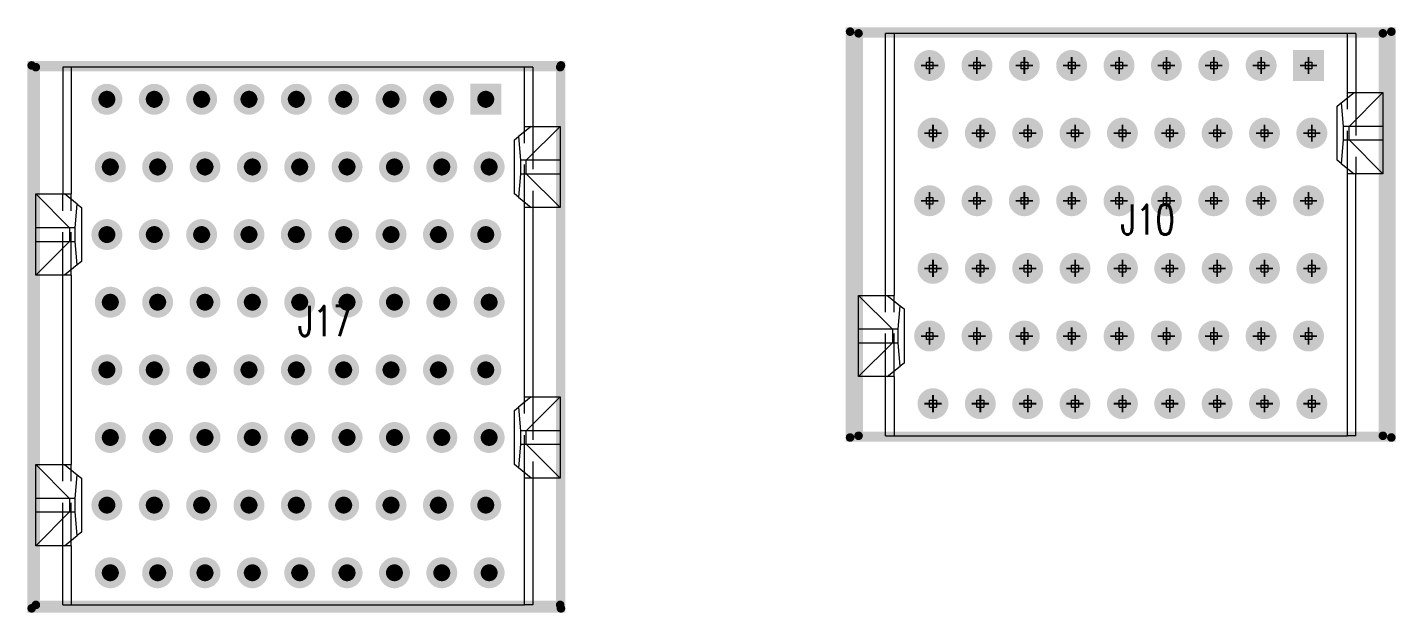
# Model space of a CAD drawing. Header units: millimetres. Extents: x 5 to 1395, y 5 to 415.
# Drawn here: x 1303.22 to 1343.67, y 153.05 to 170.36 of the extents above; entities that cross this region are included whole.
import ezdxf

# ---------------------------------------------------------------- set-up
doc = ezdxf.new("R2010")
doc.units = ezdxf.units.MM
doc.linetypes.add('HIDDEN', pattern=[1.905, 1.27, -0.635])
for name, color, linetype in [('DRIL_PLTE_THRU_01', 16, 'Continuous'), ('DRIL_PLTE_THRU_02', 146, 'Continuous'), ('DRIL_PLTE_THRU_03', 56, 'Continuous'), ('DRIL_PLTE_THRU_04', 216, 'Continuous'), ('DRIL_PLTE_THRU_05', 34, 'Continuous'), ('DRIL_PLTE_THRU_06', 96, 'Continuous'), ('DRIL_PLTE_THRU_07', 171, 'Continuous'), ('DRIL_PLTE_THRU_08', 176, 'Continuous'), ('DRIL_SYMBOL', 2, 'Continuous'), ('PADS_BOT', 5, 'Continuous'), ('PADS_INNER', 1, 'Continuous'), ('PADS_TOP', 1, 'Continuous'), ('PART_NAME_01', 1, 'Continuous'), ('PART_TOP_2DLINE_26', 5, 'Continuous'), ('PART_TOP_2DLINE_27', 5, 'Continuous')]:
    doc.layers.add(name, color=color, linetype=linetype)
doc.styles.add('W0$127', font='simplex', dxfattribs={"width": 0.75})

# ---------------------------------------------------------------- blocks, each defined once
blk = doc.blocks.new('SMOOTH_0$254')
at = {"const_width": 0.127}
blk.add_lwpolyline([(-0.0635, 0, 1), (0.0635, 0, 1)], format="xyb", close=True, dxfattribs=at)
blk = doc.blocks.new('PART_BODY_TOP_9')
at = {"layer": 'PART_TOP_2DLINE_26', "const_width": 0.254}
for points in [[(-8.0518, 7.874), (8.001, 7.874), (8.001, -7.7724), (-8.0518, -7.7724)], [(-7.95, -7.75), (7.95, -7.75), (7.95, 7.75), (-7.95, 7.75)]]:
    blk.add_lwpolyline(points, close=True, dxfattribs=at)
at = {"layer": 'PART_TOP_2DLINE_26'}
for p in [(-8.0518, 7.874), (-7.95, 7.75), (7.95, 7.75), (8.001, 7.874), (-8.0518, -7.7724), (-7.95, -7.75), (7.95, -7.75), (8.001, -7.7724)]:
    blk.add_blockref('SMOOTH_0$254', p, dxfattribs=at)
blk = doc.blocks.new('DRIL_SYMBOL_0$50038')
at = {"layer": 'DRIL_SYMBOL', "const_width": 0.0508}
for points in [[(-0.254, 0), (0.254, 0)], [(0, -0.254), (0, 0.254)]]:
    blk.add_lwpolyline(points, dxfattribs=at)
blk = doc.blocks.new('DRIL_HOLE_0$50038')
at = {"const_width": 0.25}
blk.add_lwpolyline([(-0.125, 0, 1), (0.125, 0, 1)], format="xyb", close=True, dxfattribs=at)
blk.add_blockref('DRIL_SYMBOL_0$50038', (0, 0))
blk = doc.blocks.new('PAD_8')
at = {"const_width": 0.4572}
blk.add_lwpolyline([(0, -0.2286, 1), (0, 0.2286, 1)], format="xyb", close=True, dxfattribs=at)
blk = doc.blocks.new('STK_TOP_163')
at = {"layer": 'DRIL_PLTE_THRU_01'}
blk.add_blockref('DRIL_HOLE_0$50038', (0, 0), dxfattribs=at)
at = {"layer": 'DRIL_PLTE_THRU_02'}
blk.add_blockref('DRIL_HOLE_0$50038', (0, 0), dxfattribs=at)
at = {"layer": 'DRIL_PLTE_THRU_03'}
blk.add_blockref('DRIL_HOLE_0$50038', (0, 0), dxfattribs=at)
at = {"layer": 'DRIL_PLTE_THRU_04'}
blk.add_blockref('DRIL_HOLE_0$50038', (0, 0), dxfattribs=at)
at = {"layer": 'DRIL_PLTE_THRU_05'}
blk.add_blockref('DRIL_HOLE_0$50038', (0, 0), dxfattribs=at)
at = {"layer": 'DRIL_PLTE_THRU_06'}
blk.add_blockref('DRIL_HOLE_0$50038', (0, 0), dxfattribs=at)
at = {"layer": 'DRIL_PLTE_THRU_07'}
blk.add_blockref('DRIL_HOLE_0$50038', (0, 0), dxfattribs=at)
at = {"layer": 'DRIL_PLTE_THRU_08'}
blk.add_blockref('DRIL_HOLE_0$50038', (0, 0), dxfattribs=at)
at = {"layer": 'PADS_BOT'}
blk.add_blockref('PAD_8', (0, 0), dxfattribs=at)
at = {"layer": 'PADS_INNER'}
blk.add_blockref('PAD_8', (0, 0), dxfattribs=at)
at = {"layer": 'PADS_TOP'}
blk.add_blockref('PAD_8', (0, 0), dxfattribs=at)
blk = doc.blocks.new('PAD_10')
at = {"const_width": 0.9144}
blk.add_lwpolyline([(-0.4572, 0), (0.4572, 0)], dxfattribs=at)
blk = doc.blocks.new('STK_TOP_164')
at = {"layer": 'DRIL_PLTE_THRU_01'}
blk.add_blockref('DRIL_HOLE_0$50038', (0, 0), dxfattribs=at)
at = {"layer": 'DRIL_PLTE_THRU_02'}
blk.add_blockref('DRIL_HOLE_0$50038', (0, 0), dxfattribs=at)
at = {"layer": 'DRIL_PLTE_THRU_03'}
blk.add_blockref('DRIL_HOLE_0$50038', (0, 0), dxfattribs=at)
at = {"layer": 'DRIL_PLTE_THRU_04'}
blk.add_blockref('DRIL_HOLE_0$50038', (0, 0), dxfattribs=at)
at = {"layer": 'DRIL_PLTE_THRU_05'}
blk.add_blockref('DRIL_HOLE_0$50038', (0, 0), dxfattribs=at)
at = {"layer": 'DRIL_PLTE_THRU_06'}
blk.add_blockref('DRIL_HOLE_0$50038', (0, 0), dxfattribs=at)
at = {"layer": 'DRIL_PLTE_THRU_07'}
blk.add_blockref('DRIL_HOLE_0$50038', (0, 0), dxfattribs=at)
at = {"layer": 'DRIL_PLTE_THRU_08'}
blk.add_blockref('DRIL_HOLE_0$50038', (0, 0), dxfattribs=at)
at = {"layer": 'PADS_BOT'}
blk.add_blockref('PAD_10', (0, 0), dxfattribs=at)
at = {"layer": 'PADS_INNER'}
blk.add_blockref('PAD_10', (0, 0), dxfattribs=at)
at = {"layer": 'PADS_TOP'}
blk.add_blockref('PAD_10', (0, 0), dxfattribs=at)
blk = doc.blocks.new('SYM_TOP_11')
for name, p in [('PART_BODY_TOP_9', (0, 0)), ('STK_TOP_163', (-5, 5.65)), ('STK_TOP_163', (-1, 5.65)), ('STK_TOP_163', (3, 5.65)), ('STK_TOP_163', (7, 5.65)), ('STK_TOP_163', (-7, 5.55)), ('STK_TOP_163', (-3, 5.55)), ('STK_TOP_163', (1, 5.55)), ('STK_TOP_163', (5, 5.55)), ('STK_TOP_163', (-7, 4.15)), ('STK_TOP_163', (-5, 4.25)), ('STK_TOP_163', (-3, 4.15)), ('STK_TOP_163', (-1, 4.25)), ('STK_TOP_163', (1, 4.15)), ('STK_TOP_163', (3, 4.25)), ('STK_TOP_163', (5, 4.15)), ('STK_TOP_163', (7, 4.25)), ('STK_TOP_163', (-5, 2.85)), ('STK_TOP_163', (-1, 2.85)), ('STK_TOP_163', (3, 2.85)), ('STK_TOP_163', (7, 2.85)), ('STK_TOP_163', (-7, 2.75)), ('STK_TOP_163', (-3, 2.75)), ('STK_TOP_163', (1, 2.75)), ('STK_TOP_163', (5, 2.75)), ('STK_TOP_163', (-7, 1.35)), ('STK_TOP_163', (-5, 1.45)), ('STK_TOP_163', (-3, 1.35)), ('STK_TOP_163', (-1, 1.45)), ('STK_TOP_163', (1, 1.35)), ('STK_TOP_163', (3, 1.45)), ('STK_TOP_163', (5, 1.35)), ('STK_TOP_163', (7, 1.45)), ('STK_TOP_163', (-7, -0.05)), ('STK_TOP_163', (-5, 0.05)), ('STK_TOP_163', (-3, -0.05)), ('STK_TOP_163', (-1, 0.05)), ('STK_TOP_163', (1, -0.05)), ('STK_TOP_163', (3, 0.05)), ('STK_TOP_163', (5, -0.05)), ('STK_TOP_163', (7, 0.05)), ('STK_TOP_163', (-7, -1.45)), ('STK_TOP_163', (-5, -1.35)), ('STK_TOP_163', (-3, -1.45)), ('STK_TOP_163', (-1, -1.35)), ('STK_TOP_163', (1, -1.45)), ('STK_TOP_163', (3, -1.35)), ('STK_TOP_163', (5, -1.45)), ('STK_TOP_163', (7, -1.35)), ('STK_TOP_163', (-7, -2.85)), ('STK_TOP_163', (-5, -2.75)), ('STK_TOP_163', (-3, -2.85)), ('STK_TOP_163', (-1, -2.75)), ('STK_TOP_163', (1, -2.85)), ('STK_TOP_163', (3, -2.75)), ('STK_TOP_163', (5, -2.85)), ('STK_TOP_163', (7, -2.75)), ('STK_TOP_163', (-7, -4.25)), ('STK_TOP_163', (-5, -4.15)), ('STK_TOP_163', (-3, -4.25)), ('STK_TOP_163', (-1, -4.15)), ('STK_TOP_163', (1, -4.25)), ('STK_TOP_163', (3, -4.15)), ('STK_TOP_163', (5, -4.25)), ('STK_TOP_163', (7, -4.15)), ('STK_TOP_163', (-7, -5.65)), ('STK_TOP_163', (-5, -5.55)), ('STK_TOP_163', (-3, -5.65)), ('STK_TOP_163', (-1, -5.55)), ('STK_TOP_163', (1, -5.65)), ('STK_TOP_163', (3, -5.55)), ('STK_TOP_163', (5, -5.65)), ('STK_TOP_164', (7, -5.55))]:
    blk.add_blockref(name, p)
blk = doc.blocks.new('PART_TOP_74')
blk.add_blockref('SYM_TOP_11', (0, 0))
at = {"layer": 'PART_NAME_01', "style": 'W0$127', "width": 0.75}
blk.add_text('J17', height=0.889, rotation=270, dxfattribs=at).set_placement((0, 0))
blk = doc.blocks.new('PART_BODY_TOP_10')
at = {"layer": 'PART_TOP_2DLINE_26', "const_width": 0.254}
blk.add_lwpolyline([(-6, 8), (6, 8), (6, -8), (-6, -8)], close=True, dxfattribs=at)
at = {"layer": 'PART_TOP_2DLINE_27', "const_width": 0.254}
blk.add_lwpolyline([(-5.95, -7.75), (5.95, -7.75), (5.95, 7.75), (-5.95, 7.75)], close=True, dxfattribs=at)
at = {"layer": 'PART_TOP_2DLINE_26'}
for p in [(-6, 8), (6, 8), (-6, -8), (6, -8)]:
    blk.add_blockref('SMOOTH_0$254', p, dxfattribs=at)
at = {"layer": 'PART_TOP_2DLINE_27'}
for p in [(-5.95, 7.75), (5.95, 7.75), (-5.95, -7.75), (5.95, -7.75)]:
    blk.add_blockref('SMOOTH_0$254', p, dxfattribs=at)
blk = doc.blocks.new('DRIL_SYMBOL_0$59944')
at = {"layer": 'DRIL_SYMBOL', "const_width": 0.0508}
for points in [[(-0.254, 0), (0.254, 0)], [(0, -0.254), (0, 0.254)]]:
    blk.add_lwpolyline(points, dxfattribs=at)
blk = doc.blocks.new('DRIL_HOLE_0$59944')
at = {"const_width": 0.29972}
blk.add_lwpolyline([(-0.14986, 0, 1), (0.14986, 0, 1)], format="xyb", close=True, dxfattribs=at)
blk.add_blockref('DRIL_SYMBOL_0$59944', (0, 0))
blk = doc.blocks.new('STK_TOP_169')
at = {"layer": 'DRIL_PLTE_THRU_01'}
blk.add_blockref('DRIL_HOLE_0$59944', (0, 0), dxfattribs=at)
at = {"layer": 'DRIL_PLTE_THRU_02'}
blk.add_blockref('DRIL_HOLE_0$59944', (0, 0), dxfattribs=at)
at = {"layer": 'DRIL_PLTE_THRU_03'}
blk.add_blockref('DRIL_HOLE_0$59944', (0, 0), dxfattribs=at)
at = {"layer": 'DRIL_PLTE_THRU_04'}
blk.add_blockref('DRIL_HOLE_0$59944', (0, 0), dxfattribs=at)
at = {"layer": 'DRIL_PLTE_THRU_05'}
blk.add_blockref('DRIL_HOLE_0$59944', (0, 0), dxfattribs=at)
at = {"layer": 'DRIL_PLTE_THRU_06'}
blk.add_blockref('DRIL_HOLE_0$59944', (0, 0), dxfattribs=at)
at = {"layer": 'DRIL_PLTE_THRU_07'}
blk.add_blockref('DRIL_HOLE_0$59944', (0, 0), dxfattribs=at)
at = {"layer": 'DRIL_PLTE_THRU_08'}
blk.add_blockref('DRIL_HOLE_0$59944', (0, 0), dxfattribs=at)
at = {"layer": 'PADS_BOT'}
blk.add_blockref('PAD_8', (0, 0), dxfattribs=at)
at = {"layer": 'PADS_INNER'}
blk.add_blockref('PAD_8', (0, 0), dxfattribs=at)
at = {"layer": 'PADS_TOP'}
blk.add_blockref('PAD_8', (0, 0), dxfattribs=at)
blk = doc.blocks.new('STK_TOP_170')
at = {"layer": 'DRIL_PLTE_THRU_01'}
blk.add_blockref('DRIL_HOLE_0$59944', (0, 0), dxfattribs=at)
at = {"layer": 'DRIL_PLTE_THRU_02'}
blk.add_blockref('DRIL_HOLE_0$59944', (0, 0), dxfattribs=at)
at = {"layer": 'DRIL_PLTE_THRU_03'}
blk.add_blockref('DRIL_HOLE_0$59944', (0, 0), dxfattribs=at)
at = {"layer": 'DRIL_PLTE_THRU_04'}
blk.add_blockref('DRIL_HOLE_0$59944', (0, 0), dxfattribs=at)
at = {"layer": 'DRIL_PLTE_THRU_05'}
blk.add_blockref('DRIL_HOLE_0$59944', (0, 0), dxfattribs=at)
at = {"layer": 'DRIL_PLTE_THRU_06'}
blk.add_blockref('DRIL_HOLE_0$59944', (0, 0), dxfattribs=at)
at = {"layer": 'DRIL_PLTE_THRU_07'}
blk.add_blockref('DRIL_HOLE_0$59944', (0, 0), dxfattribs=at)
at = {"layer": 'DRIL_PLTE_THRU_08'}
blk.add_blockref('DRIL_HOLE_0$59944', (0, 0), dxfattribs=at)
at = {"layer": 'PADS_BOT'}
blk.add_blockref('PAD_8', (0, 0), dxfattribs=at)
at = {"layer": 'PADS_INNER'}
blk.add_blockref('PAD_10', (0, 0), dxfattribs=at)
at = {"layer": 'PADS_TOP'}
blk.add_blockref('PAD_10', (0, 0), dxfattribs=at)
blk = doc.blocks.new('SYM_TOP_12')
for name, p in [('PART_BODY_TOP_10', (0, 0)), ('STK_TOP_169', (-3, 5.65)), ('STK_TOP_169', (1, 5.65)), ('STK_TOP_169', (5, 5.65)), ('STK_TOP_169', (-5, 5.55)), ('STK_TOP_169', (-1, 5.55)), ('STK_TOP_169', (3, 5.55)), ('STK_TOP_169', (-5, 4.15)), ('STK_TOP_169', (-3, 4.25)), ('STK_TOP_169', (-1, 4.15)), ('STK_TOP_169', (1, 4.25)), ('STK_TOP_169', (3, 4.15)), ('STK_TOP_169', (5, 4.25)), ('STK_TOP_169', (-3, 2.85)), ('STK_TOP_169', (1, 2.85)), ('STK_TOP_169', (5, 2.85)), ('STK_TOP_169', (-5, 2.75)), ('STK_TOP_169', (-1, 2.75)), ('STK_TOP_169', (3, 2.75)), ('STK_TOP_169', (-5, 1.35)), ('STK_TOP_169', (-3, 1.45)), ('STK_TOP_169', (-1, 1.35)), ('STK_TOP_169', (1, 1.45)), ('STK_TOP_169', (3, 1.35)), ('STK_TOP_169', (5, 1.45)), ('STK_TOP_169', (-5, -0.05)), ('STK_TOP_169', (-3, 0.05)), ('STK_TOP_169', (-1, -0.05)), ('STK_TOP_169', (1, 0.05)), ('STK_TOP_169', (3, -0.05)), ('STK_TOP_169', (5, 0.05)), ('STK_TOP_169', (-5, -1.45)), ('STK_TOP_169', (-3, -1.35)), ('STK_TOP_169', (-1, -1.45)), ('STK_TOP_169', (1, -1.35)), ('STK_TOP_169', (3, -1.45)), ('STK_TOP_169', (5, -1.35)), ('STK_TOP_169', (-5, -2.85)), ('STK_TOP_169', (-3, -2.75)), ('STK_TOP_169', (-1, -2.85)), ('STK_TOP_169', (1, -2.75)), ('STK_TOP_169', (3, -2.85)), ('STK_TOP_169', (5, -2.75)), ('STK_TOP_169', (-5, -4.25)), ('STK_TOP_169', (-3, -4.15)), ('STK_TOP_169', (-1, -4.25)), ('STK_TOP_169', (1, -4.15)), ('STK_TOP_169', (3, -4.25)), ('STK_TOP_169', (5, -4.15)), ('STK_TOP_169', (-5, -5.65)), ('STK_TOP_169', (-3, -5.55)), ('STK_TOP_169', (-1, -5.65)), ('STK_TOP_169', (1, -5.55)), ('STK_TOP_169', (3, -5.65)), ('STK_TOP_170', (5, -5.55))]:
    blk.add_blockref(name, p)
blk = doc.blocks.new('PART_TOP_57')
blk.add_blockref('SYM_TOP_12', (0, 0))
at = {"layer": 'PART_NAME_01', "style": 'W0$127', "width": 0.75}
blk.add_text('J10', height=0.889, rotation=270, dxfattribs=at).set_placement((0, 0))
blk = doc.blocks.new('q')
at = {"rotation": 90}
for name, p in [('PART_TOP_57', (1335.545, 164.229)), ('PART_TOP_74', (1311.225, 161.229))]:
    blk.add_blockref(name, p, dxfattribs=at)

msp = doc.modelspace()

# ---------------------------------------------------------------- linework, layer by layer
at = {"color": 7, "linetype": 'Continuous', "lineweight": 15}
for p, q in [((1328.5948, 162.4288), (1328.5948, 170.1788)), ((1328.8448, 170.1788), (1328.5948, 170.1788)), ((1342.2448, 170.1788), (1328.8448, 170.1788)), ((1328.8448, 170.1788), (1328.8448, 162.4288)), ((1342.2448, 168.4288), (1342.2448, 170.1788)), ((1342.4948, 170.1788), (1342.2448, 170.1788)), ((1342.4948, 170.1788), (1342.4948, 168.4288)), ((1304.2698, 169.1788), (1304.2698, 165.4288)), ((1304.5198, 169.1788), (1304.2698, 169.1788)), ((1304.5198, 169.1788), (1304.5198, 165.4288)), ((1317.9198, 169.1788), (1304.5198, 169.1788)), ((1317.9198, 167.4288), (1317.9198, 169.1788)), ((1318.1698, 169.1788), (1317.9198, 169.1788)), ((1318.1698, 169.1788), (1318.1698, 167.4288)), ((1342.064, 168.1241), (1342.4448, 168.4288)), ((1342.2448, 168.4288), (1342.4448, 168.4288)), ((1343.2948, 168.4288), (1342.2948, 167.4288)), ((1342.4448, 168.4288), (1343.2948, 168.4288)), ((1343.2948, 168.4288), (1343.2948, 167.4288)), ((1341.9448, 168.0288), (1342.064, 168.1241)), ((1341.9448, 166.4288), (1341.9448, 168.0288)), ((1342.064, 168.1241), (1342.1248, 167.4288)), ((1317.6198, 167.0288), (1317.739, 167.1241)), ((1318.1198, 167.4288), (1317.739, 167.1241)), ((1317.739, 167.1241), (1317.7998, 166.4288)), ((1317.9198, 167.4288), (1318.1198, 167.4288)), ((1318.9698, 167.4288), (1317.9698, 166.4288)), ((1318.1198, 167.4288), (1318.9698, 167.4288)), ((1318.9698, 167.4288), (1318.9698, 166.4288)), ((1342.2948, 167.4288), (1342.1248, 167.4288)), ((1342.1248, 167.4288), (1342.1248, 167.0288)), ((1342.2948, 167.0288), (1342.2948, 167.4288)), ((1343.2948, 167.4288), (1342.2948, 167.4288)), ((1343.2948, 167.4288), (1343.2948, 167.0288)), ((1317.6198, 165.4288), (1317.6198, 167.0288)), ((1342.1248, 167.0288), (1342.064, 166.3334)), ((1342.1248, 167.0288), (1342.2948, 167.0288)), ((1342.2948, 167.0288), (1343.2948, 166.0288)), ((1342.2948, 167.0288), (1343.2948, 167.0288)), ((1343.2948, 167.0288), (1343.2948, 166.0288)), ((1317.7998, 166.4288), (1317.7998, 166.0288)), ((1317.9698, 166.4288), (1317.7998, 166.4288)), ((1317.9698, 166.0288), (1317.9698, 166.4288)), ((1318.9698, 166.4288), (1317.9698, 166.4288)), ((1318.9698, 166.4288), (1318.9698, 166.0288)), ((1342.064, 166.3334), (1341.9448, 166.4288)), ((1342.064, 166.3334), (1342.4448, 166.0288)), ((1317.7998, 166.0288), (1317.739, 165.3334)), ((1317.7998, 166.0288), (1317.9698, 166.0288)), ((1317.9698, 166.0288), (1318.9698, 165.0288)), ((1317.9698, 166.0288), (1318.9698, 166.0288)), ((1318.9698, 166.0288), (1318.9698, 165.0288)), ((1342.2448, 158.2788), (1342.2448, 166.0288)), ((1342.4448, 166.0288), (1342.2448, 166.0288)), ((1343.2948, 166.0288), (1342.4448, 166.0288)), ((1342.4948, 158.2788), (1342.4948, 166.0288)), ((1303.4698, 165.4288), (1304.3198, 165.4288)), ((1304.4698, 164.4288), (1303.4698, 165.4288)), ((1303.4698, 164.4288), (1303.4698, 165.4288)), ((1304.7006, 165.1241), (1304.3198, 165.4288)), ((1304.3198, 165.4288), (1304.5198, 165.4288)), ((1304.6398, 164.4288), (1304.7006, 165.1241)), ((1304.7006, 165.1241), (1304.8198, 165.0288)), ((1304.8198, 165.0288), (1304.8198, 163.4288)), ((1317.739, 165.3334), (1317.6198, 165.4288)), ((1317.739, 165.3334), (1318.1198, 165.0288)), ((1317.9198, 159.4288), (1317.9198, 165.0288)), ((1318.1198, 165.0288), (1317.9198, 165.0288)), ((1318.9698, 165.0288), (1318.1198, 165.0288)), ((1318.1698, 165.0288), (1318.1698, 159.4288)), ((1303.4698, 164.0288), (1303.4698, 164.4288)), ((1304.4698, 164.4288), (1303.4698, 164.4288)), ((1304.4698, 164.4288), (1304.4698, 164.0288)), ((1304.6398, 164.4288), (1304.4698, 164.4288)), ((1304.6398, 164.0288), (1304.6398, 164.4288)), ((1303.4698, 163.0288), (1303.4698, 164.0288)), ((1303.4698, 163.0288), (1304.4698, 164.0288)), ((1303.4698, 164.0288), (1304.4698, 164.0288)), ((1304.4698, 164.0288), (1304.6398, 164.0288)), ((1304.7006, 163.3334), (1304.6398, 164.0288)), ((1304.8198, 163.4288), (1304.7006, 163.3334)), ((1304.3198, 163.0288), (1303.4698, 163.0288)), ((1304.2698, 157.4288), (1304.2698, 163.0288)), ((1304.7006, 163.3334), (1304.3198, 163.0288)), ((1304.5198, 163.0288), (1304.3198, 163.0288)), ((1304.5198, 163.0288), (1304.5198, 157.4288)), ((1328.7948, 161.4288), (1327.7948, 162.4288)), ((1327.7948, 161.4288), (1327.7948, 162.4288)), ((1327.7948, 162.4288), (1328.6448, 162.4288)), ((1328.6448, 162.4288), (1329.0256, 162.1241)), ((1328.6448, 162.4288), (1328.8448, 162.4288)), ((1328.9648, 161.4288), (1329.0256, 162.1241)), ((1329.0256, 162.1241), (1329.1448, 162.0288)), ((1329.1448, 162.0288), (1329.1448, 160.4288)), ((1327.7948, 161.0288), (1327.7948, 161.4288)), ((1328.7948, 161.4288), (1327.7948, 161.4288)), ((1328.9648, 161.4288), (1328.7948, 161.4288)), ((1328.7948, 161.4288), (1328.7948, 161.0288)), ((1328.9648, 161.0288), (1328.9648, 161.4288)), ((1327.7948, 161.0288), (1328.7948, 161.0288)), ((1327.7948, 160.0288), (1328.7948, 161.0288)), ((1327.7948, 160.0288), (1327.7948, 161.0288)), ((1328.7948, 161.0288), (1328.9648, 161.0288)), ((1329.0256, 160.3334), (1328.9648, 161.0288)), ((1328.6448, 160.0288), (1329.0256, 160.3334)), ((1329.1448, 160.4288), (1329.0256, 160.3334)), ((1328.6448, 160.0288), (1327.7948, 160.0288)), ((1328.5948, 158.2788), (1328.5948, 160.0288)), ((1328.8448, 160.0288), (1328.6448, 160.0288)), ((1328.8448, 160.0288), (1328.8448, 158.2788)), ((1318.1198, 159.4288), (1317.739, 159.1241)), ((1317.9198, 159.4288), (1318.1198, 159.4288)), ((1318.9698, 159.4288), (1317.9698, 158.4288)), ((1318.1198, 159.4288), (1318.9698, 159.4288)), ((1318.9698, 159.4288), (1318.9698, 158.4288)), ((1317.6198, 159.0288), (1317.739, 159.1241)), ((1317.6198, 157.4288), (1317.6198, 159.0288)), ((1317.739, 159.1241), (1317.7998, 158.4288)), ((1317.7998, 158.4288), (1317.7998, 158.0288)), ((1317.9698, 158.4288), (1317.7998, 158.4288)), ((1317.9698, 158.0288), (1317.9698, 158.4288)), ((1318.9698, 158.4288), (1317.9698, 158.4288)), ((1318.9698, 158.4288), (1318.9698, 158.0288)), ((1328.5948, 158.2788), (1328.8448, 158.2788)), ((1328.8448, 158.2788), (1342.2448, 158.2788)), ((1342.4948, 158.2788), (1342.2448, 158.2788)), ((1317.7998, 158.0288), (1317.739, 157.3334)), ((1317.7998, 158.0288), (1317.9698, 158.0288)), ((1317.9698, 158.0288), (1318.9698, 158.0288)), ((1317.9698, 158.0288), (1318.9698, 157.0288)), ((1318.9698, 158.0288), (1318.9698, 157.0288)), ((1304.4698, 156.4288), (1303.4698, 157.4288)), ((1303.4698, 156.4288), (1303.4698, 157.4288)), ((1303.4698, 157.4288), (1304.3198, 157.4288)), ((1304.3198, 157.4288), (1304.7006, 157.1241)), ((1304.3198, 157.4288), (1304.5198, 157.4288)), ((1317.739, 157.3334), (1317.6198, 157.4288)), ((1304.6398, 156.4288), (1304.7006, 157.1241)), ((1304.7006, 157.1241), (1304.8198, 157.0288)), ((1304.8198, 157.0288), (1304.8198, 155.4288)), ((1318.1198, 157.0288), (1317.739, 157.3334)), ((1317.9198, 153.2788), (1317.9198, 157.0288)), ((1318.1198, 157.0288), (1317.9198, 157.0288)), ((1318.9698, 157.0288), (1318.1198, 157.0288)), ((1318.1698, 157.0288), (1318.1698, 153.2788)), ((1303.4698, 156.0288), (1303.4698, 156.4288)), ((1304.4698, 156.4288), (1303.4698, 156.4288)), ((1304.6398, 156.4288), (1304.4698, 156.4288)), ((1304.4698, 156.4288), (1304.4698, 156.0288)), ((1304.6398, 156.0288), (1304.6398, 156.4288)), ((1303.4698, 155.0288), (1304.4698, 156.0288)), ((1303.4698, 156.0288), (1304.4698, 156.0288)), ((1303.4698, 155.0288), (1303.4698, 156.0288)), ((1304.4698, 156.0288), (1304.6398, 156.0288)), ((1304.7006, 155.3334), (1304.6398, 156.0288)), ((1304.3198, 155.0288), (1304.7006, 155.3334)), ((1304.8198, 155.4288), (1304.7006, 155.3334)), ((1304.3198, 155.0288), (1303.4698, 155.0288)), ((1304.2698, 153.2788), (1304.2698, 155.0288)), ((1304.5198, 155.0288), (1304.3198, 155.0288)), ((1304.5198, 155.0288), (1304.5198, 153.2788)), ((1304.2698, 153.2788), (1304.5198, 153.2788)), ((1304.5198, 153.2788), (1317.9198, 153.2788)), ((1318.1698, 153.2788), (1317.9198, 153.2788))]:
    msp.add_line(p, q, dxfattribs=at)
at = {"color": 7, "linetype": 'HIDDEN', "lineweight": 0}
for p, q in [((1329.7948, 169.3288), (1329.9948, 169.3288)), ((1329.7948, 169.3288), (1329.7948, 169.1288)), ((1329.9948, 169.1288), (1329.7948, 169.1288)), ((1329.9948, 169.3288), (1329.9948, 169.1288)), ((1331.1948, 169.3288), (1331.3948, 169.3288)), ((1331.1948, 169.3288), (1331.1948, 169.1288)), ((1331.3948, 169.1288), (1331.1948, 169.1288)), ((1331.3948, 169.3288), (1331.3948, 169.1288)), ((1332.5948, 169.3288), (1332.7948, 169.3288)), ((1332.5948, 169.3288), (1332.5948, 169.1288)), ((1332.7948, 169.1288), (1332.5948, 169.1288)), ((1332.7948, 169.3288), (1332.7948, 169.1288)), ((1333.9948, 169.3288), (1334.1948, 169.3288)), ((1333.9948, 169.3288), (1333.9948, 169.1288)), ((1334.1948, 169.1288), (1333.9948, 169.1288)), ((1334.1948, 169.3288), (1334.1948, 169.1288)), ((1335.3948, 169.3288), (1335.3948, 169.1288)), ((1335.3948, 169.3288), (1335.5948, 169.3288)), ((1335.5948, 169.1288), (1335.3948, 169.1288)), ((1335.5948, 169.3288), (1335.5948, 169.1288)), ((1336.7948, 169.3288), (1336.9948, 169.3288)), ((1336.7948, 169.3288), (1336.7948, 169.1288)), ((1336.9948, 169.1288), (1336.7948, 169.1288)), ((1336.9948, 169.3288), (1336.9948, 169.1288)), ((1338.1948, 169.3288), (1338.3948, 169.3288)), ((1338.1948, 169.3288), (1338.1948, 169.1288)), ((1338.3948, 169.1288), (1338.1948, 169.1288)), ((1338.3948, 169.3288), (1338.3948, 169.1288)), ((1339.5948, 169.3288), (1339.7948, 169.3288)), ((1339.5948, 169.3288), (1339.5948, 169.1288)), ((1339.7948, 169.1288), (1339.5948, 169.1288)), ((1339.7948, 169.3288), (1339.7948, 169.1288)), ((1340.9948, 169.3288), (1341.1948, 169.3288)), ((1340.9948, 169.3288), (1340.9948, 169.1288)), ((1341.1948, 169.1288), (1340.9948, 169.1288)), ((1341.1948, 169.3288), (1341.1948, 169.1288)), ((1305.4698, 168.3288), (1305.6698, 168.3288)), ((1305.4698, 168.3288), (1305.4698, 168.1288)), ((1305.6698, 168.3288), (1305.6698, 168.1288)), ((1306.8698, 168.3288), (1306.8698, 168.1288)), ((1306.8698, 168.3288), (1307.0698, 168.3288)), ((1307.0698, 168.3288), (1307.0698, 168.1288)), ((1308.2698, 168.3288), (1308.2698, 168.1288)), ((1308.2698, 168.3288), (1308.4698, 168.3288)), ((1308.4698, 168.3288), (1308.4698, 168.1288)), ((1309.6698, 168.3288), (1309.6698, 168.1288)), ((1309.6698, 168.3288), (1309.8698, 168.3288)), ((1309.8698, 168.3288), (1309.8698, 168.1288)), ((1311.0698, 168.3288), (1311.0698, 168.1288)), ((1311.0698, 168.3288), (1311.2698, 168.3288)), ((1311.2698, 168.3288), (1311.2698, 168.1288)), ((1312.4698, 168.3288), (1312.4698, 168.1288)), ((1312.4698, 168.3288), (1312.6698, 168.3288)), ((1312.6698, 168.3288), (1312.6698, 168.1288)), ((1313.8698, 168.3288), (1313.8698, 168.1288)), ((1313.8698, 168.3288), (1314.0698, 168.3288)), ((1314.0698, 168.3288), (1314.0698, 168.1288)), ((1315.2698, 168.3288), (1315.2698, 168.1288)), ((1315.2698, 168.3288), (1315.4698, 168.3288)), ((1315.4698, 168.3288), (1315.4698, 168.1288)), ((1316.6698, 168.3288), (1316.8698, 168.3288)), ((1316.6698, 168.3288), (1316.6698, 168.1288)), ((1316.8698, 168.3288), (1316.8698, 168.1288)), ((1342.2448, 166.0288), (1342.2448, 168.4288)), ((1342.4948, 168.4288), (1342.4948, 166.0288)), ((1305.6698, 168.1288), (1305.4698, 168.1288)), ((1307.0698, 168.1288), (1306.8698, 168.1288)), ((1308.4698, 168.1288), (1308.2698, 168.1288)), ((1309.8698, 168.1288), (1309.6698, 168.1288)), ((1311.2698, 168.1288), (1311.0698, 168.1288)), ((1312.6698, 168.1288), (1312.4698, 168.1288)), ((1314.0698, 168.1288), (1313.8698, 168.1288)), ((1315.4698, 168.1288), (1315.2698, 168.1288)), ((1316.8698, 168.1288), (1316.6698, 168.1288)), ((1317.9198, 165.0288), (1317.9198, 167.4288)), ((1318.1698, 167.4288), (1318.1698, 165.0288)), ((1329.8948, 167.1288), (1329.8948, 167.3288)), ((1329.8948, 167.3288), (1330.0948, 167.3288)), ((1329.8948, 167.1288), (1330.0948, 167.1288)), ((1330.0948, 167.3288), (1330.0948, 167.1288)), ((1331.2948, 167.1288), (1331.2948, 167.3288)), ((1331.2948, 167.3288), (1331.4948, 167.3288)), ((1331.2948, 167.1288), (1331.4948, 167.1288)), ((1331.4948, 167.3288), (1331.4948, 167.1288)), ((1332.6948, 167.1288), (1332.6948, 167.3288)), ((1332.6948, 167.3288), (1332.8948, 167.3288)), ((1332.6948, 167.1288), (1332.8948, 167.1288)), ((1332.8948, 167.3288), (1332.8948, 167.1288)), ((1334.0948, 167.1288), (1334.0948, 167.3288)), ((1334.0948, 167.3288), (1334.2948, 167.3288)), ((1334.0948, 167.1288), (1334.2948, 167.1288)), ((1334.2948, 167.3288), (1334.2948, 167.1288)), ((1335.4948, 167.1288), (1335.4948, 167.3288)), ((1335.4948, 167.3288), (1335.6948, 167.3288)), ((1335.4948, 167.1288), (1335.6948, 167.1288)), ((1335.6948, 167.3288), (1335.6948, 167.1288)), ((1336.8948, 167.1288), (1336.8948, 167.3288)), ((1336.8948, 167.3288), (1337.0948, 167.3288)), ((1336.8948, 167.1288), (1337.0948, 167.1288)), ((1337.0948, 167.3288), (1337.0948, 167.1288)), ((1338.2948, 167.1288), (1338.2948, 167.3288)), ((1338.2948, 167.3288), (1338.4948, 167.3288)), ((1338.2948, 167.1288), (1338.4948, 167.1288)), ((1338.4948, 167.3288), (1338.4948, 167.1288)), ((1339.6948, 167.1288), (1339.6948, 167.3288)), ((1339.6948, 167.3288), (1339.8948, 167.3288)), ((1339.6948, 167.1288), (1339.8948, 167.1288)), ((1339.8948, 167.3288), (1339.8948, 167.1288)), ((1341.0948, 167.1288), (1341.0948, 167.3288)), ((1341.0948, 167.3288), (1341.2948, 167.3288)), ((1341.0948, 167.1288), (1341.2948, 167.1288)), ((1341.2948, 167.3288), (1341.2948, 167.1288)), ((1305.5698, 166.1288), (1305.5698, 166.3288)), ((1305.5698, 166.3288), (1305.7698, 166.3288)), ((1305.7698, 166.3288), (1305.7698, 166.1288)), ((1306.9698, 166.1288), (1306.9698, 166.3288)), ((1306.9698, 166.3288), (1307.1698, 166.3288)), ((1307.1698, 166.3288), (1307.1698, 166.1288)), ((1308.3698, 166.3288), (1308.5698, 166.3288)), ((1308.3698, 166.1288), (1308.3698, 166.3288)), ((1308.5698, 166.3288), (1308.5698, 166.1288)), ((1309.7698, 166.1288), (1309.7698, 166.3288)), ((1309.7698, 166.3288), (1309.9698, 166.3288)), ((1309.9698, 166.3288), (1309.9698, 166.1288)), ((1311.1698, 166.1288), (1311.1698, 166.3288)), ((1311.1698, 166.3288), (1311.3698, 166.3288)), ((1311.3698, 166.3288), (1311.3698, 166.1288)), ((1312.5698, 166.1288), (1312.5698, 166.3288)), ((1312.5698, 166.3288), (1312.7698, 166.3288)), ((1312.7698, 166.3288), (1312.7698, 166.1288)), ((1313.9698, 166.1288), (1313.9698, 166.3288)), ((1313.9698, 166.3288), (1314.1698, 166.3288)), ((1314.1698, 166.3288), (1314.1698, 166.1288)), ((1315.3698, 166.1288), (1315.3698, 166.3288)), ((1315.3698, 166.3288), (1315.5698, 166.3288)), ((1315.5698, 166.3288), (1315.5698, 166.1288)), ((1316.7698, 166.1288), (1316.7698, 166.3288)), ((1316.7698, 166.3288), (1316.9698, 166.3288)), ((1316.9698, 166.3288), (1316.9698, 166.1288)), ((1305.5698, 166.1288), (1305.7698, 166.1288)), ((1306.9698, 166.1288), (1307.1698, 166.1288)), ((1308.3698, 166.1288), (1308.5698, 166.1288)), ((1309.7698, 166.1288), (1309.9698, 166.1288)), ((1311.1698, 166.1288), (1311.3698, 166.1288)), ((1312.5698, 166.1288), (1312.7698, 166.1288)), ((1313.9698, 166.1288), (1314.1698, 166.1288)), ((1315.3698, 166.1288), (1315.5698, 166.1288)), ((1316.7698, 166.1288), (1316.9698, 166.1288)), ((1304.2698, 163.0288), (1304.2698, 165.4288)), ((1304.5198, 163.0288), (1304.5198, 165.4288)), ((1329.7948, 165.3288), (1329.9948, 165.3288)), ((1329.7948, 165.3288), (1329.7948, 165.1288)), ((1329.9948, 165.1288), (1329.7948, 165.1288)), ((1329.9948, 165.3288), (1329.9948, 165.1288)), ((1331.1948, 165.3288), (1331.1948, 165.1288)), ((1331.1948, 165.3288), (1331.3948, 165.3288)), ((1331.3948, 165.1288), (1331.1948, 165.1288)), ((1331.3948, 165.3288), (1331.3948, 165.1288)), ((1332.5948, 165.3288), (1332.5948, 165.1288)), ((1332.5948, 165.3288), (1332.7948, 165.3288)), ((1332.7948, 165.1288), (1332.5948, 165.1288)), ((1332.7948, 165.3288), (1332.7948, 165.1288)), ((1333.9948, 165.3288), (1334.1948, 165.3288)), ((1333.9948, 165.3288), (1333.9948, 165.1288)), ((1334.1948, 165.1288), (1333.9948, 165.1288)), ((1334.1948, 165.3288), (1334.1948, 165.1288)), ((1335.3948, 165.3288), (1335.3948, 165.1288)), ((1335.3948, 165.3288), (1335.5948, 165.3288)), ((1335.5948, 165.1288), (1335.3948, 165.1288)), ((1335.5948, 165.3288), (1335.5948, 165.1288)), ((1336.7948, 165.3288), (1336.9948, 165.3288)), ((1336.7948, 165.3288), (1336.7948, 165.1288)), ((1336.9948, 165.1288), (1336.7948, 165.1288)), ((1336.9948, 165.3288), (1336.9948, 165.1288)), ((1338.1948, 165.3288), (1338.3948, 165.3288)), ((1338.1948, 165.3288), (1338.1948, 165.1288)), ((1338.3948, 165.1288), (1338.1948, 165.1288)), ((1338.3948, 165.3288), (1338.3948, 165.1288)), ((1339.5948, 165.3288), (1339.5948, 165.1288)), ((1339.5948, 165.3288), (1339.7948, 165.3288)), ((1339.7948, 165.1288), (1339.5948, 165.1288)), ((1339.7948, 165.3288), (1339.7948, 165.1288)), ((1340.9948, 165.3288), (1340.9948, 165.1288)), ((1340.9948, 165.3288), (1341.1948, 165.3288)), ((1341.1948, 165.1288), (1340.9948, 165.1288)), ((1341.1948, 165.3288), (1341.1948, 165.1288)), ((1305.4698, 164.3288), (1305.4698, 164.1288)), ((1305.4698, 164.3288), (1305.6698, 164.3288)), ((1305.6698, 164.3288), (1305.6698, 164.1288)), ((1306.8698, 164.3288), (1306.8698, 164.1288)), ((1306.8698, 164.3288), (1307.0698, 164.3288)), ((1307.0698, 164.3288), (1307.0698, 164.1288)), ((1308.2698, 164.3288), (1308.4698, 164.3288)), ((1308.2698, 164.3288), (1308.2698, 164.1288)), ((1308.4698, 164.3288), (1308.4698, 164.1288)), ((1309.6698, 164.3288), (1309.8698, 164.3288)), ((1309.6698, 164.3288), (1309.6698, 164.1288)), ((1309.8698, 164.3288), (1309.8698, 164.1288)), ((1311.0698, 164.3288), (1311.0698, 164.1288)), ((1311.0698, 164.3288), (1311.2698, 164.3288)), ((1311.2698, 164.3288), (1311.2698, 164.1288)), ((1312.4698, 164.3288), (1312.6698, 164.3288)), ((1312.4698, 164.3288), (1312.4698, 164.1288)), ((1312.6698, 164.3288), (1312.6698, 164.1288)), ((1313.8698, 164.3288), (1314.0698, 164.3288)), ((1313.8698, 164.3288), (1313.8698, 164.1288)), ((1314.0698, 164.3288), (1314.0698, 164.1288)), ((1315.2698, 164.3288), (1315.4698, 164.3288)), ((1315.2698, 164.3288), (1315.2698, 164.1288)), ((1315.4698, 164.3288), (1315.4698, 164.1288)), ((1316.6698, 164.3288), (1316.8698, 164.3288)), ((1316.6698, 164.3288), (1316.6698, 164.1288)), ((1316.8698, 164.3288), (1316.8698, 164.1288)), ((1305.6698, 164.1288), (1305.4698, 164.1288)), ((1307.0698, 164.1288), (1306.8698, 164.1288)), ((1308.4698, 164.1288), (1308.2698, 164.1288)), ((1309.8698, 164.1288), (1309.6698, 164.1288)), ((1311.2698, 164.1288), (1311.0698, 164.1288)), ((1312.6698, 164.1288), (1312.4698, 164.1288)), ((1314.0698, 164.1288), (1313.8698, 164.1288)), ((1315.4698, 164.1288), (1315.2698, 164.1288)), ((1316.8698, 164.1288), (1316.6698, 164.1288)), ((1329.8948, 163.1288), (1329.8948, 163.3288)), ((1329.8948, 163.3288), (1330.0948, 163.3288)), ((1329.8948, 163.1288), (1330.0948, 163.1288)), ((1330.0948, 163.3288), (1330.0948, 163.1288)), ((1331.2948, 163.1288), (1331.2948, 163.3288)), ((1331.2948, 163.3288), (1331.4948, 163.3288)), ((1331.2948, 163.1288), (1331.4948, 163.1288)), ((1331.4948, 163.3288), (1331.4948, 163.1288)), ((1332.6948, 163.1288), (1332.6948, 163.3288)), ((1332.6948, 163.3288), (1332.8948, 163.3288)), ((1332.6948, 163.1288), (1332.8948, 163.1288)), ((1332.8948, 163.3288), (1332.8948, 163.1288)), ((1334.0948, 163.1288), (1334.0948, 163.3288)), ((1334.0948, 163.3288), (1334.2948, 163.3288)), ((1334.0948, 163.1288), (1334.2948, 163.1288)), ((1334.2948, 163.3288), (1334.2948, 163.1288)), ((1335.4948, 163.3288), (1335.6948, 163.3288)), ((1335.4948, 163.1288), (1335.4948, 163.3288)), ((1335.4948, 163.1288), (1335.6948, 163.1288)), ((1335.6948, 163.3288), (1335.6948, 163.1288)), ((1336.8948, 163.1288), (1336.8948, 163.3288)), ((1336.8948, 163.3288), (1337.0948, 163.3288)), ((1336.8948, 163.1288), (1337.0948, 163.1288)), ((1337.0948, 163.3288), (1337.0948, 163.1288)), ((1338.2948, 163.1288), (1338.2948, 163.3288)), ((1338.2948, 163.3288), (1338.4948, 163.3288)), ((1338.2948, 163.1288), (1338.4948, 163.1288)), ((1338.4948, 163.3288), (1338.4948, 163.1288)), ((1339.6948, 163.1288), (1339.6948, 163.3288)), ((1339.6948, 163.3288), (1339.8948, 163.3288)), ((1339.6948, 163.1288), (1339.8948, 163.1288)), ((1339.8948, 163.3288), (1339.8948, 163.1288)), ((1341.0948, 163.1288), (1341.0948, 163.3288)), ((1341.0948, 163.3288), (1341.2948, 163.3288)), ((1341.0948, 163.1288), (1341.2948, 163.1288)), ((1341.2948, 163.3288), (1341.2948, 163.1288)), ((1305.5698, 162.1288), (1305.5698, 162.3288)), ((1305.5698, 162.3288), (1305.7698, 162.3288)), ((1305.7698, 162.3288), (1305.7698, 162.1288)), ((1306.9698, 162.3288), (1307.1698, 162.3288)), ((1306.9698, 162.1288), (1306.9698, 162.3288)), ((1307.1698, 162.3288), (1307.1698, 162.1288)), ((1308.3698, 162.3288), (1308.5698, 162.3288)), ((1308.3698, 162.1288), (1308.3698, 162.3288)), ((1308.5698, 162.3288), (1308.5698, 162.1288)), ((1309.7698, 162.3288), (1309.9698, 162.3288)), ((1309.7698, 162.1288), (1309.7698, 162.3288)), ((1309.9698, 162.3288), (1309.9698, 162.1288)), ((1311.1698, 162.3288), (1311.3698, 162.3288)), ((1311.1698, 162.1288), (1311.1698, 162.3288)), ((1311.3698, 162.3288), (1311.3698, 162.1288)), ((1312.5698, 162.1288), (1312.5698, 162.3288)), ((1312.5698, 162.3288), (1312.7698, 162.3288)), ((1312.7698, 162.3288), (1312.7698, 162.1288)), ((1313.9698, 162.3288), (1314.1698, 162.3288)), ((1313.9698, 162.1288), (1313.9698, 162.3288)), ((1314.1698, 162.3288), (1314.1698, 162.1288)), ((1315.3698, 162.3288), (1315.5698, 162.3288)), ((1315.3698, 162.1288), (1315.3698, 162.3288)), ((1315.5698, 162.3288), (1315.5698, 162.1288)), ((1316.7698, 162.1288), (1316.7698, 162.3288)), ((1316.7698, 162.3288), (1316.9698, 162.3288)), ((1316.9698, 162.3288), (1316.9698, 162.1288)), ((1328.5948, 160.0288), (1328.5948, 162.4288)), ((1328.8448, 160.0288), (1328.8448, 162.4288)), ((1305.5698, 162.1288), (1305.7698, 162.1288)), ((1306.9698, 162.1288), (1307.1698, 162.1288)), ((1308.3698, 162.1288), (1308.5698, 162.1288)), ((1309.7698, 162.1288), (1309.9698, 162.1288)), ((1311.1698, 162.1288), (1311.3698, 162.1288)), ((1312.5698, 162.1288), (1312.7698, 162.1288)), ((1313.9698, 162.1288), (1314.1698, 162.1288)), ((1315.3698, 162.1288), (1315.5698, 162.1288)), ((1316.7698, 162.1288), (1316.9698, 162.1288)), ((1329.7948, 161.3288), (1329.7948, 161.1288)), ((1329.7948, 161.3288), (1329.9948, 161.3288)), ((1329.9948, 161.1288), (1329.7948, 161.1288)), ((1329.9948, 161.3288), (1329.9948, 161.1288)), ((1331.1948, 161.3288), (1331.1948, 161.1288)), ((1331.1948, 161.3288), (1331.3948, 161.3288)), ((1331.3948, 161.1288), (1331.1948, 161.1288)), ((1331.3948, 161.3288), (1331.3948, 161.1288)), ((1332.5948, 161.3288), (1332.5948, 161.1288)), ((1332.5948, 161.3288), (1332.7948, 161.3288)), ((1332.7948, 161.1288), (1332.5948, 161.1288)), ((1332.7948, 161.3288), (1332.7948, 161.1288)), ((1333.9948, 161.3288), (1333.9948, 161.1288)), ((1333.9948, 161.3288), (1334.1948, 161.3288)), ((1334.1948, 161.1288), (1333.9948, 161.1288)), ((1334.1948, 161.3288), (1334.1948, 161.1288)), ((1335.3948, 161.3288), (1335.3948, 161.1288)), ((1335.3948, 161.3288), (1335.5948, 161.3288)), ((1335.5948, 161.1288), (1335.3948, 161.1288)), ((1335.5948, 161.3288), (1335.5948, 161.1288)), ((1336.7948, 161.3288), (1336.7948, 161.1288)), ((1336.7948, 161.3288), (1336.9948, 161.3288)), ((1336.9948, 161.1288), (1336.7948, 161.1288)), ((1336.9948, 161.3288), (1336.9948, 161.1288)), ((1338.1948, 161.3288), (1338.1948, 161.1288)), ((1338.1948, 161.3288), (1338.3948, 161.3288)), ((1338.3948, 161.1288), (1338.1948, 161.1288)), ((1338.3948, 161.3288), (1338.3948, 161.1288)), ((1339.5948, 161.3288), (1339.5948, 161.1288)), ((1339.5948, 161.3288), (1339.7948, 161.3288)), ((1339.7948, 161.1288), (1339.5948, 161.1288)), ((1339.7948, 161.3288), (1339.7948, 161.1288)), ((1340.9948, 161.3288), (1340.9948, 161.1288)), ((1340.9948, 161.3288), (1341.1948, 161.3288)), ((1341.1948, 161.1288), (1340.9948, 161.1288)), ((1341.1948, 161.3288), (1341.1948, 161.1288)), ((1305.4698, 160.3288), (1305.6698, 160.3288)), ((1305.4698, 160.3288), (1305.4698, 160.1288)), ((1305.6698, 160.3288), (1305.6698, 160.1288)), ((1306.8698, 160.3288), (1307.0698, 160.3288)), ((1306.8698, 160.3288), (1306.8698, 160.1288)), ((1307.0698, 160.3288), (1307.0698, 160.1288)), ((1308.2698, 160.3288), (1308.4698, 160.3288)), ((1308.2698, 160.3288), (1308.2698, 160.1288)), ((1308.4698, 160.3288), (1308.4698, 160.1288)), ((1309.6698, 160.3288), (1309.6698, 160.1288)), ((1309.6698, 160.3288), (1309.8698, 160.3288)), ((1309.8698, 160.3288), (1309.8698, 160.1288)), ((1311.0698, 160.3288), (1311.0698, 160.1288)), ((1311.0698, 160.3288), (1311.2698, 160.3288)), ((1311.2698, 160.3288), (1311.2698, 160.1288)), ((1312.4698, 160.3288), (1312.4698, 160.1288)), ((1312.4698, 160.3288), (1312.6698, 160.3288)), ((1312.6698, 160.3288), (1312.6698, 160.1288)), ((1313.8698, 160.3288), (1313.8698, 160.1288)), ((1313.8698, 160.3288), (1314.0698, 160.3288)), ((1314.0698, 160.3288), (1314.0698, 160.1288)), ((1315.2698, 160.3288), (1315.2698, 160.1288)), ((1315.2698, 160.3288), (1315.4698, 160.3288)), ((1315.4698, 160.3288), (1315.4698, 160.1288)), ((1316.6698, 160.3288), (1316.8698, 160.3288)), ((1316.6698, 160.3288), (1316.6698, 160.1288)), ((1316.8698, 160.3288), (1316.8698, 160.1288)), ((1305.6698, 160.1288), (1305.4698, 160.1288)), ((1307.0698, 160.1288), (1306.8698, 160.1288)), ((1308.4698, 160.1288), (1308.2698, 160.1288)), ((1309.8698, 160.1288), (1309.6698, 160.1288)), ((1311.2698, 160.1288), (1311.0698, 160.1288)), ((1312.6698, 160.1288), (1312.4698, 160.1288)), ((1314.0698, 160.1288), (1313.8698, 160.1288)), ((1315.4698, 160.1288), (1315.2698, 160.1288)), ((1316.8698, 160.1288), (1316.6698, 160.1288)), ((1317.9198, 157.0288), (1317.9198, 159.4288)), ((1318.1698, 159.4288), (1318.1698, 157.0288)), ((1329.8948, 159.1288), (1329.8948, 159.3288)), ((1329.8948, 159.3288), (1330.0948, 159.3288)), ((1329.8948, 159.1288), (1330.0948, 159.1288)), ((1330.0948, 159.3288), (1330.0948, 159.1288)), ((1331.2948, 159.1288), (1331.2948, 159.3288)), ((1331.2948, 159.3288), (1331.4948, 159.3288)), ((1331.2948, 159.1288), (1331.4948, 159.1288)), ((1331.4948, 159.3288), (1331.4948, 159.1288)), ((1332.6948, 159.1288), (1332.6948, 159.3288)), ((1332.6948, 159.3288), (1332.8948, 159.3288)), ((1332.6948, 159.1288), (1332.8948, 159.1288)), ((1332.8948, 159.3288), (1332.8948, 159.1288)), ((1334.0948, 159.3288), (1334.2948, 159.3288)), ((1334.0948, 159.1288), (1334.0948, 159.3288)), ((1334.0948, 159.1288), (1334.2948, 159.1288)), ((1334.2948, 159.3288), (1334.2948, 159.1288)), ((1335.4948, 159.1288), (1335.4948, 159.3288)), ((1335.4948, 159.3288), (1335.6948, 159.3288)), ((1335.4948, 159.1288), (1335.6948, 159.1288)), ((1335.6948, 159.3288), (1335.6948, 159.1288)), ((1336.8948, 159.1288), (1336.8948, 159.3288)), ((1336.8948, 159.3288), (1337.0948, 159.3288)), ((1336.8948, 159.1288), (1337.0948, 159.1288)), ((1337.0948, 159.3288), (1337.0948, 159.1288)), ((1338.2948, 159.1288), (1338.2948, 159.3288)), ((1338.2948, 159.3288), (1338.4948, 159.3288)), ((1338.2948, 159.1288), (1338.4948, 159.1288)), ((1338.4948, 159.3288), (1338.4948, 159.1288)), ((1339.6948, 159.1288), (1339.6948, 159.3288)), ((1339.6948, 159.3288), (1339.8948, 159.3288)), ((1339.6948, 159.1288), (1339.8948, 159.1288)), ((1339.8948, 159.3288), (1339.8948, 159.1288)), ((1341.0948, 159.1288), (1341.0948, 159.3288)), ((1341.0948, 159.3288), (1341.2948, 159.3288)), ((1341.0948, 159.1288), (1341.2948, 159.1288)), ((1341.2948, 159.3288), (1341.2948, 159.1288)), ((1305.5698, 158.3288), (1305.7698, 158.3288)), ((1305.5698, 158.1288), (1305.5698, 158.3288)), ((1305.7698, 158.3288), (1305.7698, 158.1288)), ((1306.9698, 158.3288), (1307.1698, 158.3288)), ((1306.9698, 158.1288), (1306.9698, 158.3288)), ((1307.1698, 158.3288), (1307.1698, 158.1288)), ((1308.3698, 158.3288), (1308.5698, 158.3288)), ((1308.3698, 158.1288), (1308.3698, 158.3288)), ((1308.5698, 158.3288), (1308.5698, 158.1288)), ((1309.7698, 158.3288), (1309.9698, 158.3288)), ((1309.7698, 158.1288), (1309.7698, 158.3288)), ((1309.9698, 158.3288), (1309.9698, 158.1288)), ((1311.1698, 158.3288), (1311.3698, 158.3288)), ((1311.1698, 158.1288), (1311.1698, 158.3288)), ((1311.3698, 158.3288), (1311.3698, 158.1288)), ((1312.5698, 158.3288), (1312.7698, 158.3288)), ((1312.5698, 158.1288), (1312.5698, 158.3288)), ((1312.7698, 158.3288), (1312.7698, 158.1288)), ((1313.9698, 158.3288), (1314.1698, 158.3288)), ((1313.9698, 158.1288), (1313.9698, 158.3288)), ((1314.1698, 158.3288), (1314.1698, 158.1288)), ((1315.3698, 158.3288), (1315.5698, 158.3288)), ((1315.3698, 158.1288), (1315.3698, 158.3288)), ((1315.5698, 158.3288), (1315.5698, 158.1288)), ((1316.7698, 158.3288), (1316.9698, 158.3288)), ((1316.7698, 158.1288), (1316.7698, 158.3288)), ((1316.9698, 158.3288), (1316.9698, 158.1288)), ((1305.5698, 158.1288), (1305.7698, 158.1288)), ((1306.9698, 158.1288), (1307.1698, 158.1288)), ((1308.3698, 158.1288), (1308.5698, 158.1288)), ((1309.7698, 158.1288), (1309.9698, 158.1288)), ((1311.1698, 158.1288), (1311.3698, 158.1288)), ((1312.5698, 158.1288), (1312.7698, 158.1288)), ((1313.9698, 158.1288), (1314.1698, 158.1288)), ((1315.3698, 158.1288), (1315.5698, 158.1288)), ((1316.7698, 158.1288), (1316.9698, 158.1288)), ((1304.2698, 155.0288), (1304.2698, 157.4288)), ((1304.5198, 155.0288), (1304.5198, 157.4288)), ((1305.4698, 156.3288), (1305.4698, 156.1288)), ((1305.4698, 156.3288), (1305.6698, 156.3288)), ((1305.6698, 156.3288), (1305.6698, 156.1288)), ((1306.8698, 156.3288), (1306.8698, 156.1288)), ((1306.8698, 156.3288), (1307.0698, 156.3288)), ((1307.0698, 156.3288), (1307.0698, 156.1288)), ((1308.2698, 156.3288), (1308.2698, 156.1288)), ((1308.2698, 156.3288), (1308.4698, 156.3288)), ((1308.4698, 156.3288), (1308.4698, 156.1288)), ((1309.6698, 156.3288), (1309.6698, 156.1288)), ((1309.6698, 156.3288), (1309.8698, 156.3288)), ((1309.8698, 156.3288), (1309.8698, 156.1288)), ((1311.0698, 156.3288), (1311.2698, 156.3288)), ((1311.0698, 156.3288), (1311.0698, 156.1288)), ((1311.2698, 156.3288), (1311.2698, 156.1288)), ((1312.4698, 156.3288), (1312.6698, 156.3288)), ((1312.4698, 156.3288), (1312.4698, 156.1288)), ((1312.6698, 156.3288), (1312.6698, 156.1288)), ((1313.8698, 156.3288), (1313.8698, 156.1288)), ((1313.8698, 156.3288), (1314.0698, 156.3288)), ((1314.0698, 156.3288), (1314.0698, 156.1288)), ((1315.2698, 156.3288), (1315.2698, 156.1288)), ((1315.2698, 156.3288), (1315.4698, 156.3288)), ((1315.4698, 156.3288), (1315.4698, 156.1288)), ((1316.6698, 156.3288), (1316.6698, 156.1288)), ((1316.6698, 156.3288), (1316.8698, 156.3288)), ((1316.8698, 156.3288), (1316.8698, 156.1288)), ((1305.6698, 156.1288), (1305.4698, 156.1288)), ((1307.0698, 156.1288), (1306.8698, 156.1288)), ((1308.4698, 156.1288), (1308.2698, 156.1288)), ((1309.8698, 156.1288), (1309.6698, 156.1288)), ((1311.2698, 156.1288), (1311.0698, 156.1288)), ((1312.6698, 156.1288), (1312.4698, 156.1288)), ((1314.0698, 156.1288), (1313.8698, 156.1288)), ((1315.4698, 156.1288), (1315.2698, 156.1288)), ((1316.8698, 156.1288), (1316.6698, 156.1288)), ((1305.5698, 154.3288), (1305.7698, 154.3288)), ((1305.5698, 154.1288), (1305.5698, 154.3288)), ((1305.5698, 154.1288), (1305.7698, 154.1288)), ((1305.7698, 154.3288), (1305.7698, 154.1288)), ((1306.9698, 154.3288), (1307.1698, 154.3288)), ((1306.9698, 154.1288), (1306.9698, 154.3288)), ((1306.9698, 154.1288), (1307.1698, 154.1288)), ((1307.1698, 154.3288), (1307.1698, 154.1288)), ((1308.3698, 154.3288), (1308.5698, 154.3288)), ((1308.3698, 154.1288), (1308.3698, 154.3288)), ((1308.3698, 154.1288), (1308.5698, 154.1288)), ((1308.5698, 154.3288), (1308.5698, 154.1288)), ((1309.7698, 154.1288), (1309.7698, 154.3288)), ((1309.7698, 154.3288), (1309.9698, 154.3288)), ((1309.7698, 154.1288), (1309.9698, 154.1288)), ((1309.9698, 154.3288), (1309.9698, 154.1288)), ((1311.1698, 154.3288), (1311.3698, 154.3288)), ((1311.1698, 154.1288), (1311.1698, 154.3288)), ((1311.1698, 154.1288), (1311.3698, 154.1288)), ((1311.3698, 154.3288), (1311.3698, 154.1288)), ((1312.5698, 154.1288), (1312.5698, 154.3288)), ((1312.5698, 154.3288), (1312.7698, 154.3288)), ((1312.5698, 154.1288), (1312.7698, 154.1288)), ((1312.7698, 154.3288), (1312.7698, 154.1288)), ((1313.9698, 154.1288), (1313.9698, 154.3288)), ((1313.9698, 154.3288), (1314.1698, 154.3288)), ((1313.9698, 154.1288), (1314.1698, 154.1288)), ((1314.1698, 154.3288), (1314.1698, 154.1288)), ((1315.3698, 154.3288), (1315.5698, 154.3288)), ((1315.3698, 154.1288), (1315.3698, 154.3288)), ((1315.3698, 154.1288), (1315.5698, 154.1288)), ((1315.5698, 154.3288), (1315.5698, 154.1288)), ((1316.7698, 154.3288), (1316.9698, 154.3288)), ((1316.7698, 154.1288), (1316.7698, 154.3288)), ((1316.7698, 154.1288), (1316.9698, 154.1288)), ((1316.9698, 154.3288), (1316.9698, 154.1288))]:
    msp.add_line(p, q, dxfattribs=at)

# ---------------------------------------------------------------- block references
msp.add_blockref('q', (0, 0))

doc.saveas('drawing.dxf')
